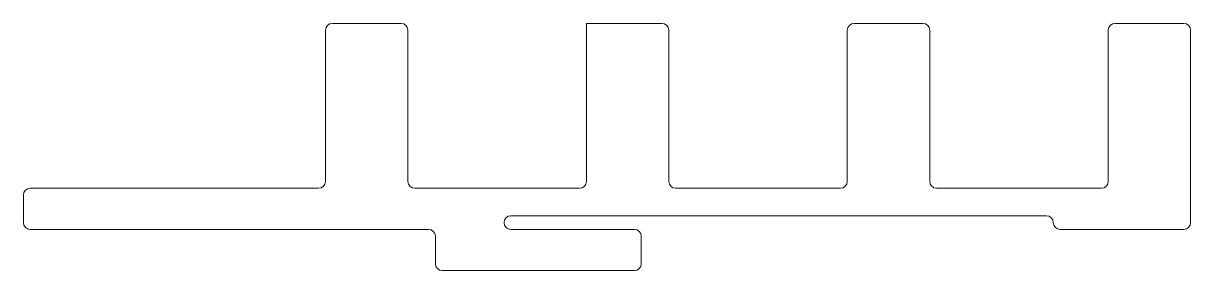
# Model space of a CAD drawing. Header units: millimetres. Extents: x 0 to 85, y -3 to 15.
import ezdxf

# ---------------------------------------------------------------- set-up
doc = ezdxf.new("R2010")
doc.units = ezdxf.units.MM

msp = doc.modelspace()

# ---------------------------------------------------------------- linework, layer by layer
at = {"color": 7, "linetype": 'Continuous', "lineweight": 15}
for p, q in [((22, 14.5), (22, 3.5)), ((27.5, 15), (22.5, 15)), ((28, 3.5), (28, 14.5)), ((46.5, 15), (41, 15)), ((41, 15), (41, 3.5)), ((47, 3.5), (47, 14.5)), ((60, 14.5), (60, 3.5)), ((65.5, 15), (60.5, 15)), ((66, 3.5), (66, 14.5)), ((79, 14.5), (79, 3.5)), ((84.5, 15), (79.5, 15)), ((85, 0.5), (85, 14.5)), ((21.5, 3), (0.5, 3)), ((40.5, 3), (28.5, 3)), ((59.5, 3), (47.5, 3)), ((78.5, 3), (66.5, 3)), ((0, 2.5), (0, 0.5)), ((35.5, 1), (74.5, 1)), ((0.5, 0), (29.5, 0)), ((44.5, 0), (35.5, 0)), ((75.5, 0), (84.5, 0)), ((30, -0.5), (30, -2.5)), ((45, -2.5), (45, -0.5)), ((30.5, -3), (44.5, -3))]:
    msp.add_line(p, q, dxfattribs=at)
for centre, start, end in [((22.5, 14.5), 90, 180), ((27.5, 14.5), 0, 90), ((46.5, 14.5), 0, 90), ((60.5, 14.5), 90, 180), ((65.5, 14.5), 0, 90), ((79.5, 14.5), 90, 180), ((84.5, 14.5), 0, 90), ((21.5, 3.5), 270, 0), ((28.5, 3.5), 180, 270), ((40.5, 3.5), 270, 0), ((47.5, 3.5), 180, 270), ((59.5, 3.5), 270, 0), ((66.5, 3.5), 180, 270), ((78.5, 3.5), 270, 0), ((0.5, 2.5), 90, 180), ((35.5, 0.5), 90, 270), ((74.5, 0.5), 0, 90), ((0.5, 0.5), 180, 270), ((29.5, -0.5), 0, 90), ((44.5, -0.5), 0, 90), ((75.5, 0.5), 180, 270), ((84.5, 0.5), 270, 0), ((30.5, -2.5), 180, 270), ((44.5, -2.5), 270, 0)]:
    msp.add_arc(centre, 0.5, start, end, dxfattribs=at)

doc.saveas('drawing.dxf')
